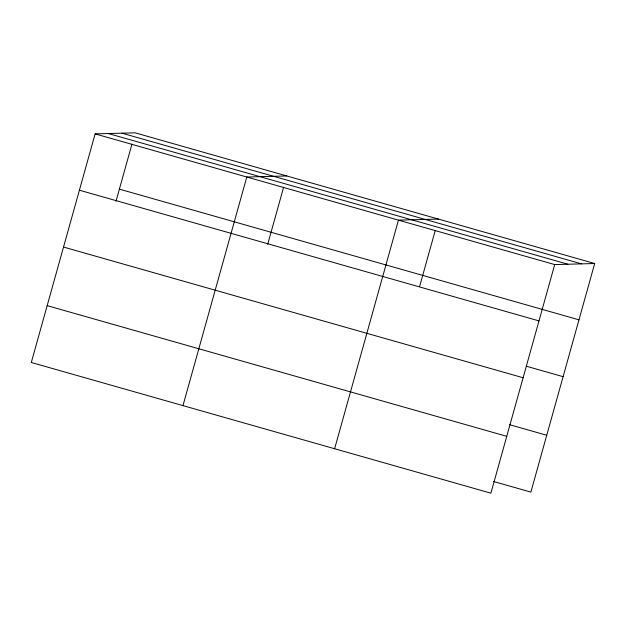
<?xml version="1.0" encoding="UTF-8"?>
<svg xmlns="http://www.w3.org/2000/svg" width="626" height="626" viewBox="0 0 626 626"><rect width="100%" height="100%" fill="white"/><g stroke="black" fill="none" stroke-linecap="round" stroke-linejoin="round"><path stroke-width="0.94" d="M594.7 263.515L135.114 132.822L95.129 133.886L31.3 362.485L490.886 493.178L554.706 264.579L594.7 263.515L530.871 492.114L493.445 481.464M116.006 201.251L131.969 144.082M182.964 405.617L246.793 177.017L286.778 175.953M267.67 244.383L283.633 187.213M334.628 448.74L398.449 220.141L438.443 219.077M419.592 286.575L435.297 230.337M121.921 133.174L581.507 263.867M108.321 133.534L567.907 264.227M95.129 133.886L554.706 264.579M119.394 189.138L578.98 319.831M79.4 190.202L538.986 320.895M526.615 366.304L563.103 376.68M63.531 247.059L523.109 377.752M509.321 424.616L546.748 435.258M47.177 305.637L506.755 436.322"/></g></svg>
